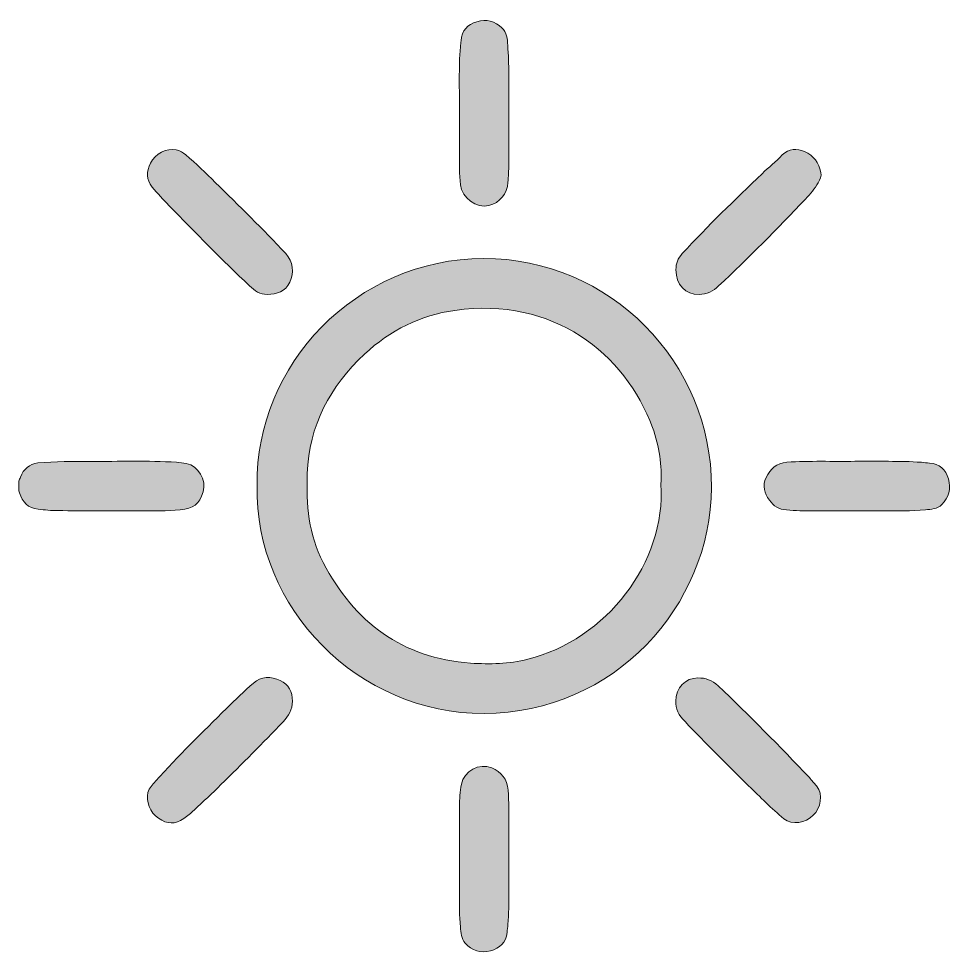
# Model space of a CAD drawing. Header units: inches. Extents: x 14.8 to 26.8, y -26.8 to -14.8.
import ezdxf

# ---------------------------------------------------------------- set-up
doc = ezdxf.new("R2010")
doc.units = ezdxf.units.IN
doc.header["$MEASUREMENT"] = 0
doc.layers.add('Слой 1', color=7, linetype='Continuous', lineweight=0)

# ---------------------------------------------------------------- blocks, each defined once
blk = doc.blocks.new('Block_0')
at = {"layer": 'Слой 1', "true_color": 0x000000, "transparency": 33554687}
h = blk.add_hatch(color=18, dxfattribs=at)
h.dxf.hatch_style = 2
edge = h.paths.add_edge_path()
edge.add_spline(control_points=[(20.458, -15.948), (20.461, -15.671), (20.45, -15.393), (20.471, -15.117), (20.473, -15.09), (20.478, -15.064), (20.48, -15.038), (20.489, -14.907), (20.564, -14.831), (20.684, -14.794), (20.808, -14.755), (20.915, -14.79), (21.007, -14.872), (21.073, -14.931), (21.076, -15.018), (21.082, -15.098), (21.09, -15.22), (21.095, -15.343), (21.095, -15.465), (21.097, -15.854), (21.096, -16.244), (21.095, -16.633), (21.095, -16.71), (21.091, -16.788), (21.085, -16.865), (21.075, -17.013), (20.98, -17.125), (20.838, -17.163), (20.682, -17.204), (20.491, -17.064), (20.472, -16.895), (20.456, -16.759), (20.46, -16.623), (20.458, -16.486), (20.458, -16.474), (20.458, -16.462), (20.458, -16.449), (20.458, -16.282), (20.458, -16.115), (20.458, -15.948)], knot_values=[0, 0, 0, 0, 1, 1, 1, 2, 2, 2, 3, 3, 3, 4, 4, 4, 5, 5, 5, 6, 6, 6, 7, 7, 7, 8, 8, 8, 9, 9, 9, 10, 10, 10, 11, 11, 11, 12, 12, 12, 13, 13, 13, 13], degree=3, periodic=0)
h = blk.add_hatch(color=18, dxfattribs=at)
h.dxf.hatch_style = 2
edge = h.paths.add_edge_path()
edge.add_spline(control_points=[(17.984, -18.307), (17.887, -18.313), (17.819, -18.26), (17.754, -18.198), (17.398, -17.862), (17.055, -17.512), (16.714, -17.161), (16.64, -17.085), (16.569, -17.007), (16.501, -16.925), (16.42, -16.827), (16.424, -16.723), (16.477, -16.617), (16.54, -16.493), (16.686, -16.419), (16.81, -16.443), (16.859, -16.452), (16.895, -16.481), (16.931, -16.511), (17.066, -16.621), (17.189, -16.743), (17.312, -16.864), (17.619, -17.166), (17.928, -17.466), (18.22, -17.782), (18.313, -17.883), (18.334, -18.028), (18.273, -18.151), (18.214, -18.27), (18.107, -18.305), (17.984, -18.307)], knot_values=[0, 0, 0, 0, 1, 1, 1, 2, 2, 2, 3, 3, 3, 4, 4, 4, 5, 5, 5, 6, 6, 6, 7, 7, 7, 8, 8, 8, 9, 9, 9, 10, 10, 10, 10], degree=3, periodic=0)
h = blk.add_hatch(color=18, dxfattribs=at)
h.dxf.hatch_style = 2
edge = h.paths.add_edge_path()
edge.add_spline(control_points=[(23.25, -17.987), (23.248, -17.914), (23.275, -17.843), (23.332, -17.781), (23.662, -17.424), (24.01, -17.087), (24.361, -16.752), (24.446, -16.67), (24.537, -16.594), (24.621, -16.511), (24.708, -16.424), (24.806, -16.426), (24.908, -16.467), (25.027, -16.516), (25.09, -16.614), (25.119, -16.735), (25.13, -16.783), (25.109, -16.827), (25.085, -16.868), (25.04, -16.946), (24.981, -17.014), (24.92, -17.079), (24.559, -17.465), (24.183, -17.836), (23.8, -18.199), (23.729, -18.266), (23.648, -18.307), (23.549, -18.309), (23.371, -18.313), (23.249, -18.185), (23.25, -17.987)], knot_values=[0, 0, 0, 0, 1, 1, 1, 2, 2, 2, 3, 3, 3, 4, 4, 4, 5, 5, 5, 6, 6, 6, 7, 7, 7, 8, 8, 8, 9, 9, 9, 10, 10, 10, 10], degree=3, periodic=0)
h = blk.add_hatch(color=18, dxfattribs=at)
h.dxf.hatch_style = 2
edge = h.paths.add_edge_path()
edge.add_spline(control_points=[(23.057, -20.751), (23.069, -20.519), (23.039, -20.267), (22.947, -20.021), (22.591, -19.067), (21.667, -18.334), (20.402, -18.513), (19.957, -18.575), (19.565, -18.77), (19.236, -19.078), (18.792, -19.494), (18.519, -19.995), (18.498, -20.617), (18.484, -21.014), (18.513, -21.401), (18.704, -21.764), (19.108, -22.534), (19.721, -22.995), (20.604, -23.059), (20.851, -23.076), (21.099, -23.07), (21.34, -23.01), (22.351, -22.756), (23.121, -21.764), (23.057, -20.751)], knot_values=[0, 0, 0, 0, 1, 1, 1, 2, 2, 2, 3, 3, 3, 4, 4, 4, 5, 5, 5, 6, 6, 6, 7, 7, 7, 8, 8, 8, 8], degree=3, periodic=0)
edge = h.paths.add_edge_path()
edge.add_spline(control_points=[(17.852, -20.768), (17.828, -19.219), (19.125, -17.849), (20.771, -17.845), (22.393, -17.842), (23.715, -19.178), (23.707, -20.797), (23.699, -22.322), (22.457, -23.702), (20.776, -23.708), (19.156, -23.714), (17.816, -22.35), (17.852, -20.768)], knot_values=[0, 0, 0, 0, 1, 1, 1, 2, 2, 2, 3, 3, 3, 4, 4, 4, 4], degree=3, periodic=0)
h = blk.add_hatch(color=18, dxfattribs=at)
h.dxf.hatch_style = 2
edge = h.paths.add_edge_path()
edge.add_spline(control_points=[(14.779, -20.716), (14.786, -20.698), (14.794, -20.679), (14.801, -20.661), (14.844, -20.56), (14.912, -20.491), (15.027, -20.48), (15.25, -20.459), (15.475, -20.459), (15.699, -20.46), (16.07, -20.461), (16.441, -20.448), (16.812, -20.471), (16.855, -20.474), (16.898, -20.478), (16.939, -20.486), (17.096, -20.517), (17.203, -20.699), (17.156, -20.852), (17.108, -21.011), (17.032, -21.068), (16.858, -21.084), (16.687, -21.099), (16.516, -21.098), (16.345, -21.098), (15.99, -21.098), (15.635, -21.096), (15.28, -21.094), (15.197, -21.094), (15.114, -21.085), (15.031, -21.076), (14.899, -21.063), (14.826, -20.987), (14.79, -20.866), (14.788, -20.857), (14.783, -20.848), (14.779, -20.838), (14.779, -20.798), (14.779, -20.757), (14.779, -20.716)], knot_values=[0, 0, 0, 0, 1, 1, 1, 2, 2, 2, 3, 3, 3, 4, 4, 4, 5, 5, 5, 6, 6, 6, 7, 7, 7, 8, 8, 8, 9, 9, 9, 10, 10, 10, 11, 11, 11, 12, 12, 12, 13, 13, 13, 13], degree=3, periodic=0)
h = blk.add_hatch(color=18, dxfattribs=at)
h.dxf.hatch_style = 2
edge = h.paths.add_edge_path()
edge.add_spline(control_points=[(25.556, -20.458), (25.851, -20.461), (26.132, -20.452), (26.413, -20.471), (26.448, -20.473), (26.482, -20.479), (26.517, -20.481), (26.648, -20.49), (26.726, -20.563), (26.762, -20.684), (26.799, -20.811), (26.767, -20.924), (26.676, -21.016), (26.619, -21.073), (26.54, -21.076), (26.465, -21.083), (26.282, -21.101), (26.098, -21.098), (25.915, -21.098), (25.558, -21.099), (25.201, -21.097), (24.845, -21.095), (24.788, -21.095), (24.731, -21.088), (24.674, -21.085), (24.579, -21.081), (24.508, -21.034), (24.454, -20.96), (24.389, -20.87), (24.36, -20.775), (24.412, -20.668), (24.467, -20.557), (24.546, -20.481), (24.677, -20.471), (24.975, -20.449), (25.272, -20.464), (25.556, -20.458)], knot_values=[0, 0, 0, 0, 1, 1, 1, 2, 2, 2, 3, 3, 3, 4, 4, 4, 5, 5, 5, 6, 6, 6, 7, 7, 7, 8, 8, 8, 9, 9, 9, 10, 10, 10, 11, 11, 11, 12, 12, 12, 12], degree=3, periodic=0)
h = blk.add_hatch(color=18, dxfattribs=at)
h.dxf.hatch_style = 2
edge = h.paths.add_edge_path()
edge.add_spline(control_points=[(18.307, -23.549), (18.307, -23.656), (18.257, -23.74), (18.186, -23.815), (17.925, -24.09), (17.657, -24.359), (17.386, -24.624), (17.273, -24.736), (17.157, -24.844), (17.04, -24.953), (16.999, -24.991), (16.954, -25.027), (16.907, -25.06), (16.792, -25.14), (16.695, -25.138), (16.58, -25.058), (16.473, -24.983), (16.413, -24.84), (16.445, -24.726), (16.461, -24.668), (16.503, -24.624), (16.542, -24.58), (16.834, -24.255), (17.146, -23.95), (17.456, -23.644), (17.57, -23.532), (17.682, -23.419), (17.803, -23.316), (17.906, -23.229), (18.03, -23.228), (18.149, -23.282), (18.26, -23.333), (18.307, -23.429), (18.307, -23.549)], knot_values=[0, 0, 0, 0, 1, 1, 1, 2, 2, 2, 3, 3, 3, 4, 4, 4, 5, 5, 5, 6, 6, 6, 7, 7, 7, 8, 8, 8, 9, 9, 9, 10, 10, 10, 11, 11, 11, 11], degree=3, periodic=0)
h = blk.add_hatch(color=18, dxfattribs=at)
h.dxf.hatch_style = 2
edge = h.paths.add_edge_path()
edge.add_spline(control_points=[(23.249, -23.551), (23.248, -23.374), (23.375, -23.25), (23.533, -23.25), (23.632, -23.249), (23.717, -23.278), (23.792, -23.35), (24.194, -23.735), (24.588, -24.129), (24.97, -24.535), (25.002, -24.569), (25.03, -24.607), (25.061, -24.642), (25.158, -24.752), (25.11, -24.93), (25.02, -25.02), (24.922, -25.12), (24.744, -25.148), (24.642, -25.065), (24.48, -24.932), (24.334, -24.784), (24.186, -24.639), (23.909, -24.367), (23.635, -24.093), (23.367, -23.813), (23.288, -23.732), (23.24, -23.644), (23.249, -23.551)], knot_values=[0, 0, 0, 0, 1, 1, 1, 2, 2, 2, 3, 3, 3, 4, 4, 4, 5, 5, 5, 6, 6, 6, 7, 7, 7, 8, 8, 8, 9, 9, 9, 9], degree=3, periodic=0)
h = blk.add_hatch(color=18, dxfattribs=at)
h.dxf.hatch_style = 2
edge = h.paths.add_edge_path()
edge.add_spline(control_points=[(21.098, -25.597), (21.093, -25.884), (21.104, -26.155), (21.084, -26.426), (21.082, -26.461), (21.076, -26.495), (21.073, -26.529), (21.061, -26.662), (20.982, -26.734), (20.86, -26.766), (20.733, -26.799), (20.621, -26.764), (20.533, -26.668), (20.481, -26.611), (20.479, -26.533), (20.472, -26.46), (20.458, -26.316), (20.458, -26.171), (20.458, -26.026), (20.459, -25.653), (20.459, -25.28), (20.46, -24.907), (20.461, -24.811), (20.467, -24.715), (20.484, -24.621), (20.515, -24.451), (20.716, -24.34), (20.875, -24.409), (21, -24.462), (21.078, -24.551), (21.087, -24.696), (21.105, -25.001), (21.091, -25.307), (21.098, -25.597)], knot_values=[0, 0, 0, 0, 1, 1, 1, 2, 2, 2, 3, 3, 3, 4, 4, 4, 5, 5, 5, 6, 6, 6, 7, 7, 7, 8, 8, 8, 9, 9, 9, 10, 10, 10, 11, 11, 11, 11], degree=3, periodic=0)
at = {"layer": 'Слой 1'}
for points, knots in [([(20.458, -15.948), (20.461, -15.671), (20.45, -15.393), (20.471, -15.117), (20.473, -15.09), (20.478, -15.064), (20.48, -15.038), (20.489, -14.907), (20.564, -14.831), (20.684, -14.794), (20.808, -14.755), (20.915, -14.79), (21.007, -14.872), (21.073, -14.931), (21.076, -15.018), (21.082, -15.098), (21.09, -15.22), (21.095, -15.343), (21.095, -15.465), (21.097, -15.854), (21.096, -16.244), (21.095, -16.633), (21.095, -16.71), (21.091, -16.788), (21.085, -16.865), (21.075, -17.013), (20.98, -17.125), (20.838, -17.163), (20.682, -17.204), (20.491, -17.064), (20.472, -16.895), (20.456, -16.759), (20.46, -16.623), (20.458, -16.486), (20.458, -16.474), (20.458, -16.462), (20.458, -16.449), (20.458, -16.282), (20.458, -16.115), (20.458, -15.948)], [0, 0, 0, 0, 1, 1, 1, 2, 2, 2, 3, 3, 3, 4, 4, 4, 5, 5, 5, 6, 6, 6, 7, 7, 7, 8, 8, 8, 9, 9, 9, 10, 10, 10, 11, 11, 11, 12, 12, 12, 13, 13, 13, 13]), ([(17.984, -18.307), (17.887, -18.313), (17.819, -18.26), (17.754, -18.198), (17.398, -17.862), (17.055, -17.512), (16.714, -17.161), (16.64, -17.085), (16.569, -17.007), (16.501, -16.925), (16.42, -16.827), (16.424, -16.723), (16.477, -16.617), (16.54, -16.493), (16.686, -16.419), (16.81, -16.443), (16.859, -16.452), (16.895, -16.481), (16.931, -16.511), (17.066, -16.621), (17.189, -16.743), (17.312, -16.864), (17.619, -17.166), (17.928, -17.466), (18.22, -17.782), (18.313, -17.883), (18.334, -18.028), (18.273, -18.151), (18.214, -18.27), (18.107, -18.305), (17.984, -18.307)], [0, 0, 0, 0, 1, 1, 1, 2, 2, 2, 3, 3, 3, 4, 4, 4, 5, 5, 5, 6, 6, 6, 7, 7, 7, 8, 8, 8, 9, 9, 9, 10, 10, 10, 10]), ([(23.25, -17.987), (23.248, -17.914), (23.275, -17.843), (23.332, -17.781), (23.662, -17.424), (24.01, -17.087), (24.361, -16.752), (24.446, -16.67), (24.537, -16.594), (24.621, -16.511), (24.708, -16.424), (24.806, -16.426), (24.908, -16.467), (25.027, -16.516), (25.09, -16.614), (25.119, -16.735), (25.13, -16.783), (25.109, -16.827), (25.085, -16.868), (25.04, -16.946), (24.981, -17.014), (24.92, -17.079), (24.559, -17.465), (24.183, -17.836), (23.8, -18.199), (23.729, -18.266), (23.648, -18.307), (23.549, -18.309), (23.371, -18.313), (23.249, -18.185), (23.25, -17.987)], [0, 0, 0, 0, 1, 1, 1, 2, 2, 2, 3, 3, 3, 4, 4, 4, 5, 5, 5, 6, 6, 6, 7, 7, 7, 8, 8, 8, 9, 9, 9, 10, 10, 10, 10]), ([(17.852, -20.768), (17.828, -19.219), (19.125, -17.849), (20.771, -17.845), (22.393, -17.842), (23.715, -19.178), (23.707, -20.797), (23.699, -22.322), (22.457, -23.702), (20.776, -23.708), (19.156, -23.714), (17.816, -22.35), (17.852, -20.768)], [0, 0, 0, 0, 1, 1, 1, 2, 2, 2, 3, 3, 3, 4, 4, 4, 4]), ([(23.057, -20.751), (23.069, -20.519), (23.039, -20.267), (22.947, -20.021), (22.591, -19.067), (21.667, -18.334), (20.402, -18.513), (19.957, -18.575), (19.565, -18.77), (19.236, -19.078), (18.792, -19.494), (18.519, -19.995), (18.498, -20.617), (18.484, -21.014), (18.513, -21.401), (18.704, -21.764), (19.108, -22.534), (19.721, -22.995), (20.604, -23.059), (20.851, -23.076), (21.099, -23.07), (21.34, -23.01), (22.351, -22.756), (23.121, -21.764), (23.057, -20.751)], [0, 0, 0, 0, 1, 1, 1, 2, 2, 2, 3, 3, 3, 4, 4, 4, 5, 5, 5, 6, 6, 6, 7, 7, 7, 8, 8, 8, 8]), ([(14.779, -20.716), (14.786, -20.698), (14.794, -20.679), (14.801, -20.661), (14.844, -20.56), (14.912, -20.491), (15.027, -20.48), (15.25, -20.459), (15.475, -20.459), (15.699, -20.46), (16.07, -20.461), (16.441, -20.448), (16.812, -20.471), (16.855, -20.474), (16.898, -20.478), (16.939, -20.486), (17.096, -20.517), (17.203, -20.699), (17.156, -20.852), (17.108, -21.011), (17.032, -21.068), (16.858, -21.084), (16.687, -21.099), (16.516, -21.098), (16.345, -21.098), (15.99, -21.098), (15.635, -21.096), (15.28, -21.094), (15.197, -21.094), (15.114, -21.085), (15.031, -21.076), (14.899, -21.063), (14.826, -20.987), (14.79, -20.866), (14.788, -20.857), (14.783, -20.848), (14.779, -20.838), (14.779, -20.798), (14.779, -20.757), (14.779, -20.716)], [0, 0, 0, 0, 1, 1, 1, 2, 2, 2, 3, 3, 3, 4, 4, 4, 5, 5, 5, 6, 6, 6, 7, 7, 7, 8, 8, 8, 9, 9, 9, 10, 10, 10, 11, 11, 11, 12, 12, 12, 13, 13, 13, 13]), ([(25.556, -20.458), (25.851, -20.461), (26.132, -20.452), (26.413, -20.471), (26.448, -20.473), (26.482, -20.479), (26.517, -20.481), (26.648, -20.49), (26.726, -20.563), (26.762, -20.684), (26.799, -20.811), (26.767, -20.924), (26.676, -21.016), (26.619, -21.073), (26.54, -21.076), (26.465, -21.083), (26.282, -21.101), (26.098, -21.098), (25.915, -21.098), (25.558, -21.099), (25.201, -21.097), (24.845, -21.095), (24.788, -21.095), (24.731, -21.088), (24.674, -21.085), (24.579, -21.081), (24.508, -21.034), (24.454, -20.96), (24.389, -20.87), (24.36, -20.775), (24.412, -20.668), (24.467, -20.557), (24.546, -20.481), (24.677, -20.471), (24.975, -20.449), (25.272, -20.464), (25.556, -20.458)], [0, 0, 0, 0, 1, 1, 1, 2, 2, 2, 3, 3, 3, 4, 4, 4, 5, 5, 5, 6, 6, 6, 7, 7, 7, 8, 8, 8, 9, 9, 9, 10, 10, 10, 11, 11, 11, 12, 12, 12, 12]), ([(18.307, -23.549), (18.307, -23.656), (18.257, -23.74), (18.186, -23.815), (17.925, -24.09), (17.657, -24.359), (17.386, -24.624), (17.273, -24.736), (17.157, -24.844), (17.04, -24.953), (16.999, -24.991), (16.954, -25.027), (16.907, -25.06), (16.792, -25.14), (16.695, -25.138), (16.58, -25.058), (16.473, -24.983), (16.413, -24.84), (16.445, -24.726), (16.461, -24.668), (16.503, -24.624), (16.542, -24.58), (16.834, -24.255), (17.146, -23.95), (17.456, -23.644), (17.57, -23.532), (17.682, -23.419), (17.803, -23.316), (17.906, -23.229), (18.03, -23.228), (18.149, -23.282), (18.26, -23.333), (18.307, -23.429), (18.307, -23.549)], [0, 0, 0, 0, 1, 1, 1, 2, 2, 2, 3, 3, 3, 4, 4, 4, 5, 5, 5, 6, 6, 6, 7, 7, 7, 8, 8, 8, 9, 9, 9, 10, 10, 10, 11, 11, 11, 11]), ([(23.249, -23.551), (23.248, -23.374), (23.375, -23.25), (23.533, -23.25), (23.632, -23.249), (23.717, -23.278), (23.792, -23.35), (24.194, -23.735), (24.588, -24.129), (24.97, -24.535), (25.002, -24.569), (25.03, -24.607), (25.061, -24.642), (25.158, -24.752), (25.11, -24.93), (25.02, -25.02), (24.922, -25.12), (24.744, -25.148), (24.642, -25.065), (24.48, -24.932), (24.334, -24.784), (24.186, -24.639), (23.909, -24.367), (23.635, -24.093), (23.367, -23.813), (23.288, -23.732), (23.24, -23.644), (23.249, -23.551)], [0, 0, 0, 0, 1, 1, 1, 2, 2, 2, 3, 3, 3, 4, 4, 4, 5, 5, 5, 6, 6, 6, 7, 7, 7, 8, 8, 8, 9, 9, 9, 9]), ([(21.098, -25.597), (21.093, -25.884), (21.104, -26.155), (21.084, -26.426), (21.082, -26.461), (21.076, -26.495), (21.073, -26.529), (21.061, -26.662), (20.982, -26.734), (20.86, -26.766), (20.733, -26.799), (20.621, -26.764), (20.533, -26.668), (20.481, -26.611), (20.479, -26.533), (20.472, -26.46), (20.458, -26.316), (20.458, -26.171), (20.458, -26.026), (20.459, -25.653), (20.459, -25.28), (20.46, -24.907), (20.461, -24.811), (20.467, -24.715), (20.484, -24.621), (20.515, -24.451), (20.716, -24.34), (20.875, -24.409), (21, -24.462), (21.078, -24.551), (21.087, -24.696), (21.105, -25.001), (21.091, -25.307), (21.098, -25.597)], [0, 0, 0, 0, 1, 1, 1, 2, 2, 2, 3, 3, 3, 4, 4, 4, 5, 5, 5, 6, 6, 6, 7, 7, 7, 8, 8, 8, 9, 9, 9, 10, 10, 10, 11, 11, 11, 11])]:
    blk.add_open_spline(points, degree=3, knots=knots, dxfattribs=at)

msp = doc.modelspace()

# ---------------------------------------------------------------- block references
at = {"layer": 'Слой 1'}
msp.add_blockref('Block_0', (0, 0), dxfattribs=at)

doc.saveas('drawing.dxf')
